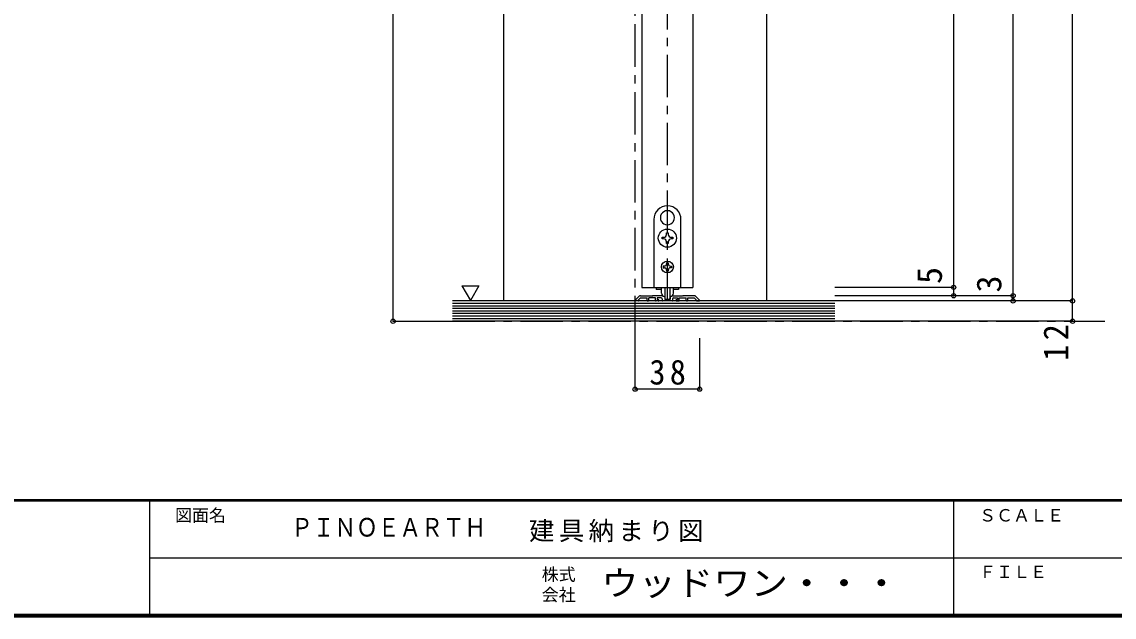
# Model space of a CAD drawing. Units: millimetres at full size, sheet at 1:5; details may follow other scales. Extents: x -973 to 977, y -718 to 696.
# Drawn here: x -74 to 569, y -701 to -350 of the extents above; entities that cross this region are included whole.
import ezdxf
from ezdxf.enums import TextEntityAlignment as Align

# ---------------------------------------------------------------- set-up
doc = ezdxf.new("R2010")
doc.units = ezdxf.units.MM
doc.header["$LTSCALE"] = 5
doc.header["$PDMODE"] = 32
doc.header["$PDSIZE"] = 2.5
doc.linetypes.add('CHAIN1', pattern=[8, 5, -1, 1, -1])
for name, color, linetype in [('0-1_通り芯', 4, 'CHAIN1'), ('0-3_仕上げ', 2, 'Continuous'), ('0-4_枠', 3, 'Continuous'), ('0-6_扉', 6, 'Continuous'), ('0-7_金物', 7, 'Continuous'), ('0-A_文字', 3, 'Continuous'), ('0-B_寸法', 7, 'Continuous'), ('F-1_枠', 6, 'Continuous'), ('F-A_文字', 7, 'Continuous')]:
    doc.layers.add(name, color=color, linetype=linetype)
doc.styles.add('ＭＳ ゴシック', font='')
doc.styles.get('ＭＳ ゴシック').set_extended_font_data('MS Gothic')

msp = doc.modelspace()

# ---------------------------------------------------------------- linework, layer by layer
at = {"layer": '0-1_通り芯'}
for p, q in [((287.486, -536.5), (287.486, 32.5)), ((306.486, -514.5), (306.486, -39.5)), ((179.986, -526.5), (563.986, -526.5))]:
    msp.add_line(p, q, dxfattribs=at)
at = {"layer": '0-3_仕上げ'}
for p, q in [((404.986, -514.5), (179.986, -514.5)), ((404.986, -526.5), (179.986, -526.5))]:
    msp.add_line(p, q, dxfattribs=at)
at = {"layer": '0-3_仕上げ', "color": 7}
for p, q in [((404.986, -516), (179.986, -516)), ((404.986, -517.5), (179.986, -517.5)), ((404.986, -519), (179.986, -519)), ((404.986, -520.5), (179.986, -520.5)), ((404.986, -522), (179.986, -522)), ((404.986, -523.5), (179.986, -523.5)), ((404.986, -525), (179.986, -525))]:
    msp.add_line(p, q, dxfattribs=at)
at = {"layer": '0-4_枠', "color": 4}
for p, q in [((209.986, -266.5), (209.986, -514.5)), ((364.986, -514.5), (364.986, -266.5))]:
    msp.add_line(p, q, dxfattribs=at)
at = {"layer": '0-6_扉'}
for p, q in [((291.486, -266.5), (291.486, -506.5)), ((321.486, -266.5), (321.486, -506.5)), ((291.486, -506.5), (321.486, -506.5))]:
    msp.add_line(p, q, dxfattribs=at)
at = {"layer": '0-7_金物'}
for p, q in [((306.387, -461.351), (306.486, -461.45)), ((306.585, -461.351), (306.486, -461.45)), ((298.486, -466.5), (298.486, -506.5)), ((302.844, -467.489), (302.979, -467.525)), ((302.943, -467.66), (302.979, -467.525)), ((310.129, -467.489), (309.994, -467.525)), ((310.03, -467.66), (309.994, -467.525)), ((314.486, -506.5), (314.486, -466.5)), ((305.986, -475.3), (305.986, -474.35)), ((305.986, -474.35), (306.986, -474.35)), ((306.986, -474.35), (306.986, -475.3)), ((303.336, -477), (304.286, -477)), ((303.336, -478), (303.336, -477)), ((304.286, -478), (303.336, -478)), ((305.986, -480.65), (305.986, -479.7)), ((308.686, -477), (309.636, -477)), ((309.636, -478), (308.686, -478)), ((309.636, -477), (309.636, -478)), ((304.686, -494), (304.086, -494)), ((305.986, -492.1), (305.986, -492.7)), ((306.986, -492.1), (305.986, -492.1)), ((306.986, -492.1), (306.986, -492.7)), ((308.286, -494), (308.886, -494)), ((308.886, -495), (308.286, -495)), ((308.886, -494), (308.886, -495)), ((305.986, -496.3), (305.986, -496.9)), ((305.986, -496.9), (306.986, -496.9)), ((306.986, -496.3), (306.986, -496.9)), ((298.486, -506.5), (314.486, -506.5)), ((299.886, -506.5), (299.886, -507.7)), ((303.019, -507.7), (299.886, -507.7)), ((302.986, -509.921), (302.986, -506.5)), ((304.986, -506.5), (304.986, -513.121)), ((307.986, -506.5), (307.986, -513.121)), ((313.086, -507.7), (309.954, -507.7)), ((309.986, -509.921), (309.986, -506.5)), ((313.086, -506.5), (313.086, -507.7)), ((305.286, -513.421), (307.686, -513.421))]:
    msp.add_line(p, q, dxfattribs=at)
at = {"layer": '0-7_金物', "color": 3}
for p, q in [((289.911, -511.793), (287.545, -514.159)), ((289.486, -513.914), (290.7, -512.7)), ((289.486, -514.3), (289.486, -513.914)), ((290.618, -511.5), (297.186, -511.5)), ((290.7, -512.7), (294.486, -512.7)), ((294.486, -514.2), (294.486, -512.7)), ((299.486, -512.7), (295.486, -512.7)), ((295.486, -514.2), (295.486, -512.7)), ((297.186, -511.5), (297.486, -511.8)), ((297.486, -511.8), (297.786, -511.5)), ((303.258, -511.5), (297.786, -511.5)), ((299.486, -514.2), (299.486, -512.7)), ((300.486, -512.7), (300.486, -513.7)), ((302.886, -512.7), (300.486, -512.7)), ((301.086, -513.7), (300.486, -513.7)), ((303.386, -513.2), (303.386, -514.2)), ((303.411, -511.524), (304.54, -511.888)), ((304.886, -512.364), (304.886, -513.4)), ((305.186, -513.7), (307.786, -513.7)), ((308.086, -512.364), (308.086, -513.4)), ((309.561, -511.524), (308.433, -511.888)), ((309.586, -513.2), (309.586, -514.2)), ((309.715, -511.5), (315.186, -511.5)), ((310.086, -512.7), (312.486, -512.7)), ((311.886, -513.7), (312.486, -513.7)), ((312.486, -512.7), (312.486, -513.7)), ((313.486, -512.7), (317.486, -512.7)), ((313.486, -514.2), (313.486, -512.7)), ((315.486, -511.8), (315.186, -511.5)), ((315.786, -511.5), (315.486, -511.8)), ((322.355, -511.5), (315.786, -511.5)), ((317.486, -514.2), (317.486, -512.7)), ((318.486, -514.2), (318.486, -512.7)), ((318.486, -512.7), (322.272, -512.7)), ((323.488, -513.914), (322.274, -512.7)), ((323.064, -511.793), (325.429, -514.159)), ((323.488, -514.3), (323.488, -513.914)), ((289.286, -514.5), (287.686, -514.5)), ((294.786, -514.5), (295.186, -514.5)), ((301.086, -514.5), (299.786, -514.5)), ((309.286, -514.5), (303.686, -514.5)), ((311.886, -514.5), (313.186, -514.5)), ((318.186, -514.5), (317.786, -514.5)), ((323.688, -514.5), (325.288, -514.5))]:
    msp.add_line(p, q, dxfattribs=at)
at = {"layer": '0-7_金物'}
for points in [[(306.986, -479.7), (306.986, -480.65), (305.986, -480.65)], [(304.086, -494), (304.086, -495), (304.686, -495)]]:
    msp.add_lwpolyline(points, dxfattribs=at)
for centre, radius in [((306.486, -477.5), 5.35), ((306.486, -494.5), 3.5)]:
    msp.add_circle(centre, radius, dxfattribs=at)
for centre, radius, start, end in [((306.486, -466.5), 8, 0, 180), ((306.486, -465.5), 4.15, 91.3645, 208.6355), ((306.486, -465.5), 4.15, 331.3645, 88.6355), ((306.486, -465.5), 4.15, 211.3645, 328.6355), ((304.286, -475.3), 1.7, 270, 0), ((308.686, -475.3), 1.7, 180, 270), ((304.286, -479.7), 1.7, 0, 90), ((308.686, -479.7), 1.7, 90, 180), ((304.686, -492.7), 1.3, 270, 0), ((304.686, -496.3), 1.3, 0, 90), ((308.286, -492.7), 1.3, 180, 270), ((308.286, -496.3), 1.3, 90, 180), ((304.986, -509.921), 2, 180, 264.78409), ((304.786, -512.112), 0.2, 0, 84.78409), ((305.286, -513.121), 0.3, 180, 270), ((307.686, -513.121), 0.3, 270, 0), ((308.186, -512.112), 0.2, 95.21591, 180), ((307.986, -509.921), 2, 275.21591, 0)]:
    msp.add_arc(centre, radius, start, end, dxfattribs=at)
at = {"layer": '0-7_金物', "color": 3}
for centre, radius, start, end in [((287.686, -514.3), 0.2, 135, 270), ((289.286, -514.3), 0.2, 270, 0), ((290.618, -512.5), 1, 90, 135), ((294.786, -514.2), 0.3, 180, 270), ((295.186, -514.2), 0.3, 270, 0), ((299.786, -514.2), 0.3, 180, 270), ((301.086, -514.1), 0.4, 0, 90), ((301.086, -514.1), 0.4, 270, 0), ((302.886, -513.2), 0.5, 0, 90), ((303.258, -512), 0.5, 72.1213, 90), ((303.686, -514.2), 0.3, 180, 270), ((304.386, -512.364), 0.5, 0, 72.1213), ((305.186, -513.4), 0.3, 180, 270), ((307.786, -513.4), 0.3, 270, 0), ((308.586, -512.364), 0.5, 107.8787, 180), ((309.286, -514.2), 0.3, 270, 0), ((309.715, -512), 0.5, 90, 107.8787), ((310.086, -513.2), 0.5, 90, 180), ((311.886, -514.1), 0.4, 90, 180), ((311.886, -514.1), 0.4, 180, 270), ((313.186, -514.2), 0.3, 270, 0), ((317.786, -514.2), 0.3, 180, 270), ((318.186, -514.2), 0.3, 270, 0), ((322.356, -512.5), 1, 45, 90), ((323.688, -514.3), 0.2, 180, 270), ((325.288, -514.3), 0.2, 270, 45)]:
    msp.add_arc(centre, radius, start, end, dxfattribs=at)
at = {"layer": '0-A_文字', "color": 7}
msp.add_line((185.551, -505.686), (190.551, -514.347), dxfattribs=at)
msp.add_lwpolyline([(185.551, -505.686), (195.551, -505.686), (190.551, -514.347)], dxfattribs=at)
at = {"layer": '0-B_寸法', "color": 4}
for p, q in [((144.986, -526.5), (144.986, -17.5)), ((544.986, -514.5), (544.986, -25.5)), ((509.986, -511.5), (509.986, -55.5)), ((474.986, -69.5), (474.986, -506.5)), ((474.986, -506.5), (404.986, -506.5)), ((474.986, -506.5), (474.986, -511.5)), ((509.986, -511.5), (404.986, -511.5)), ((509.986, -514.5), (509.986, -511.5)), ((544.986, -514.5), (404.986, -514.5)), ((544.986, -526.5), (544.986, -514.5)), ((144.986, -526.5), (179.986, -526.5)), ((544.986, -526.5), (404.986, -526.5)), ((287.486, -566.5), (287.486, -536.5)), ((325.486, -566.5), (325.486, -536.5)), ((325.486, -566.5), (287.486, -566.5))]:
    msp.add_line(p, q, dxfattribs=at)
at = {"layer": '0-B_寸法'}
for p in [(474.986, -506.5), (474.986, -511.5), (509.986, -511.5), (509.986, -514.5), (544.986, -514.5), (144.986, -526.5), (544.986, -526.5), (287.486, -566.5), (325.486, -566.5)]:
    msp.add_point(p, dxfattribs=at)
at = {"layer": 'F-1_枠'}
for p, q in [((976.653, -631.667), (-973.347, -631.667)), ((976.653, -632.5), (-973.347, -632.5)), ((1.653, -632.5), (1.653, -699.167)), ((474.986, -632.5), (474.986, -699.167)), ((1.653, -665.833), (974.986, -665.834)), ((976.653, -699.167), (-973.347, -699.167)), ((976.653, -700), (-973.347, -700)), ((976.653, -700.833), (-973.347, -700.833))]:
    msp.add_line(p, q, dxfattribs=at)

# ---------------------------------------------------------------- texts
at = {"layer": '0-B_寸法', "style": 'ＭＳ ゴシック'}
for s, p in [('5', (472.486, -504.5)), ('3', (507.486, -509.5))]:
    msp.add_text(s, height=14.66, rotation=90, dxfattribs=at).set_placement(p, align=Align.BOTTOM_LEFT)
at = {"layer": '0-B_寸法', "insert": (542.486, -549.75), "char_height": 14.66, "attachment_point": 7, "rotation": 90, "style": 'ＭＳ ゴシック'}
msp.add_mtext('\\T1.27;\\W0.95;12', dxfattribs=at)
at = {"layer": '0-B_寸法', "insert": (295.861, -564), "char_height": 14.66, "attachment_point": 7, "style": 'ＭＳ ゴシック'}
msp.add_mtext('\\T1.27;\\W0.95;38', dxfattribs=at)
at = {"layer": 'F-A_文字', "style": 'ＭＳ ゴシック'}
for s, p in [('図面名', (16.653, -646.667)), ('ＳＣＡＬＥ', (489.986, -646.667)), ('株式', (232.486, -681.5)), ('ＦＩＬＥ', (489.986, -680)), ('会社', (232.486, -693.5))]:
    msp.add_text(s, height=7.331, dxfattribs=at).set_placement(p, align=Align.BOTTOM_LEFT)
for s, height, width, p in [('ＰＩＮＯＥＡＲＴＨ', 11, 0.85, (84.986, -656.667)), ('ウッドワン・・・', 14.66, 1.1, (267.486, -692.5))]:
    msp.add_text(s, height=height, dxfattribs=dict(at, width=width)).set_placement(p, align=Align.BOTTOM_LEFT)
at = {"layer": 'F-A_文字', "insert": (224.986, -656.667), "char_height": 11, "attachment_point": 7, "style": 'ＭＳ ゴシック'}
msp.add_mtext('\\T1.17;建具納まり図', dxfattribs=at)

doc.saveas('drawing.dxf')
